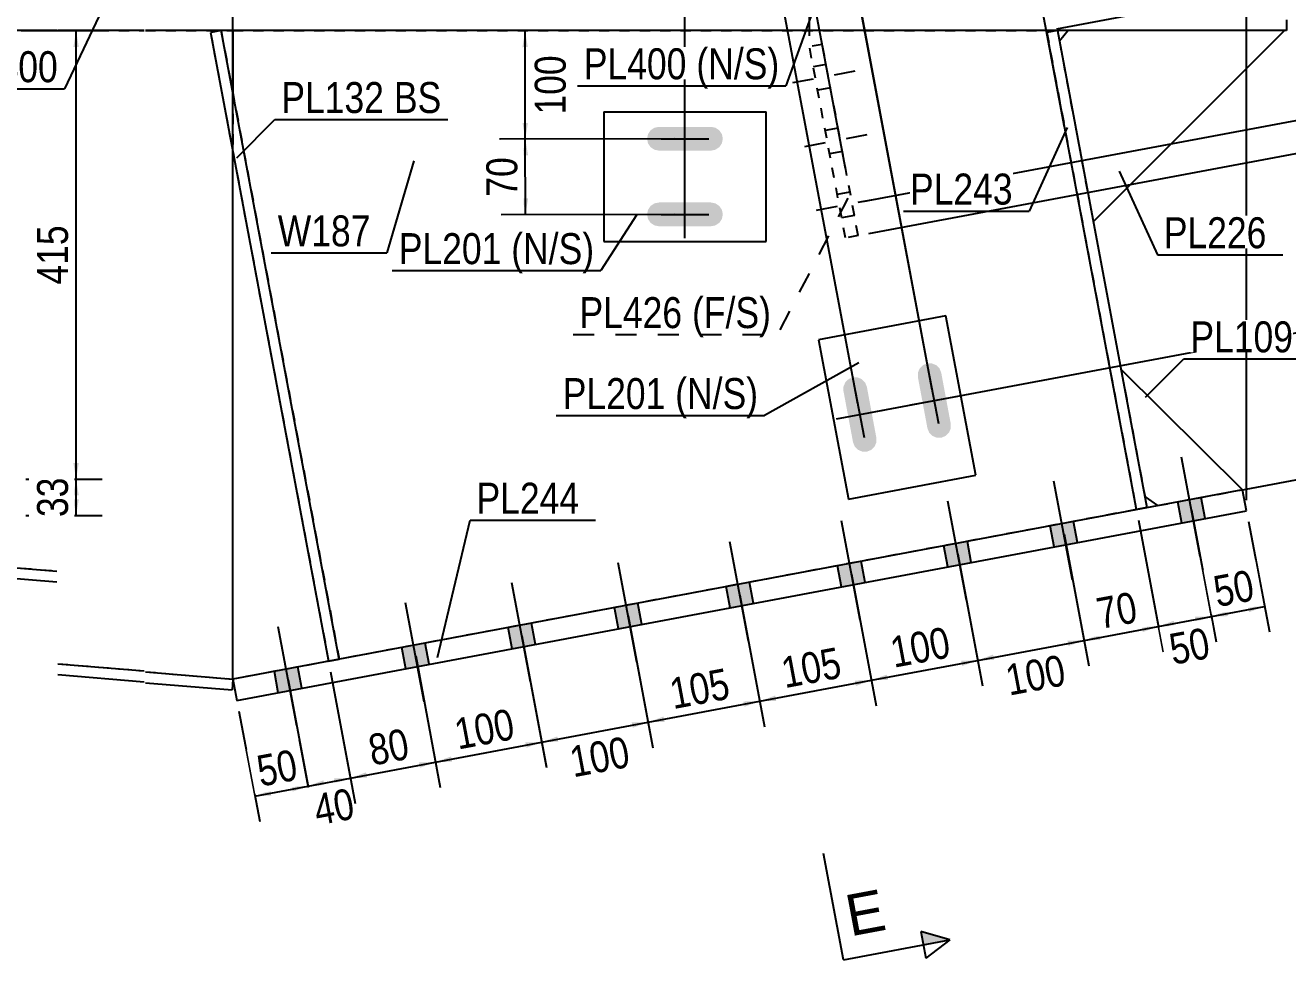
# Model space of a CAD drawing. Header units: millimetres. Extents: x -46 to 356, y -202 to 75.
# Drawn here: x 180.7 to 297.5, y -71 to 15.5 of the extents above; entities that cross this region are included whole.
import ezdxf

# ---------------------------------------------------------------- set-up
doc = ezdxf.new("R2010")
doc.units = ezdxf.units.MM
doc.linetypes.add('DXK_LINE_DOT1', pattern=[1.8814, 0.9407, -0.9407])
doc.linetypes.add('DXK_LINE_DOT2', pattern=[3.9198, 1.9599, -1.9599])
doc.styles.add('Arial', font='ARIAL.TTF', dxfattribs={"height": 0.2})
doc.styles.add('Arial Narrow', font='ARIALN.TTF', dxfattribs={"height": 0.2})

# ---------------------------------------------------------------- blocks, each defined once
blk = doc.blocks.new('Part-627306914-1612 - 1589')
at = {"color": 2, "linetype": 'Continuous'}
for p, q in [((265.85, -11.39), (254.06, -13.6)), ((268.62, -26.13), (265.85, -11.39)), ((254.06, -13.6), (256.83, -28.35)), ((256.83, -28.35), (268.62, -26.13))]:
    blk.add_line(p, q, dxfattribs=at)
blk = doc.blocks.new('Part-627306914-1722 - 1589')
at = {"color": 2, "linetype": 'Continuous'}
for p, q in [((199.92, 15), (199.92, 9.18)), ((275.14, 15), (275.18, 14.82)), ((199.92, -45), (199.92, 3.76))]:
    blk.add_line(p, q, dxfattribs=at)
at = {"color": 7, "linetype": 'DXK_LINE_DOT1'}
for p, q in [((199.92, 15), (275.14, 15)), ((275.18, 14.82), (283.46, -29.31)), ((199.92, 9.18), (199.92, 3.76)), ((283.46, -29.31), (199.92, -45))]:
    blk.add_line(p, q, dxfattribs=at)
blk = doc.blocks.new('Part-627306914-1634 - 1589')
at = {"color": 2, "linetype": 'Continuous'}
for p, q in [((198.83, 15), (197.85, 14.82)), ((197.85, 14.82), (208.77, -43.34)), ((209.75, -43.15), (198.83, 15)), ((208.77, -43.34), (209.75, -43.15))]:
    blk.add_line(p, q, dxfattribs=at)
blk = doc.blocks.new('Part-627306914-1744 - 1589')
at = {"color": 2, "linetype": 'Continuous'}
for p, q in [((133.45, 15), (133.45, -15)), ((199.92, 15), (199.92, 9.18)), ((199.92, -45), (199.92, 3.76))]:
    blk.add_line(p, q, dxfattribs=at)
at = {"color": 7, "linetype": 'DXK_LINE_DOT1'}
for p, q in [((133.45, 15), (137.45, 15)), ((137.55, 15), (145.63, 15)), ((145.73, 15), (153.73, 15)), ((153.83, 15), (164.63, 15)), ((164.73, 15), (172.73, 15)), ((172.83, 15), (183.63, 15)), ((183.73, 15), (191.73, 15)), ((191.83, 15), (199.92, 15)), ((199.92, -45), (199.92, 3.76)), ((133.45, -15), (137.45, -15.33)), ((137.55, -17.16), (145.63, -17.84)), ((145.73, -23.12), (153.73, -23.79)), ((153.83, -23.87), (164.63, -24.78)), ((164.73, -33.35), (172.73, -34.02)), ((172.83, -34.1), (183.63, -35)), ((183.73, -43.57), (191.73, -44.24)), ((191.83, -44.32), (199.92, -45))]:
    blk.add_line(p, q, dxfattribs=at)
blk = doc.blocks.new('Part-627306914-1656 - 1589')
at = {"color": 2, "linetype": 'Continuous'}
for p, q in [((276.16, 15), (275.18, 14.82)), ((283.46, -29.31), (275.18, 14.82)), ((276.16, 15), (284.44, -29.13)), ((284.44, -29.13), (283.46, -29.31))]:
    blk.add_line(p, q, dxfattribs=at)
blk = doc.blocks.new('Part-627306914-1678 - 1589')
at = {"color": 2, "linetype": 'Continuous'}
for p, q in [((141.63, -17.5), (141.55, -18.5)), ((141.63, -17.5), (145.63, -17.84)), ((141.55, -18.5), (145.63, -18.84)), ((145.73, -23.12), (153.73, -23.79)), ((145.73, -24.13), (153.73, -24.79)), ((153.83, -23.87), (164.63, -24.78)), ((153.83, -24.88), (164.63, -25.78)), ((164.73, -33.35), (172.73, -34.02)), ((164.73, -34.35), (172.73, -35.02)), ((172.83, -34.1), (183.63, -35)), ((172.83, -35.1), (183.63, -36)), ((183.73, -43.57), (191.73, -44.24)), ((191.83, -44.32), (199.92, -45)), ((183.73, -44.58), (191.73, -45.24)), ((191.83, -45.33), (199.84, -46)), ((199.92, -45), (199.84, -46))]:
    blk.add_line(p, q, dxfattribs=at)
blk = doc.blocks.new('Part-627306914-1766 - 1589')
at = {"color": 2, "linetype": 'Continuous'}
for p, q in [((297.34, 16), (297.34, 15)), ((183.63, 15), (172.83, 15)), ((191.73, 15), (183.73, 15)), ((276.16, 15), (191.83, 15)), ((297.34, 15), (276.16, 15))]:
    blk.add_line(p, q, dxfattribs=at)
at = {"color": 7, "linetype": 'DXK_LINE_DOT1'}
blk.add_line((276.16, 15), (276.16, 15), dxfattribs=at)
blk = doc.blocks.new('Bolt-627306914-2149 - 1589')
at = {"linetype": 'Continuous'}
for points in [[(244.9, 4.22), (245.14, 4.58), (245.22, 5), (245.14, 5.42), (244.9, 5.78), (244.54, 6.02), (244.12, 6.1), (239.32, 6.1), (238.9, 6.02), (238.54, 5.78), (238.3, 5.42), (238.22, 5), (238.3, 4.58), (238.54, 4.22), (238.9, 3.98), (239.32, 3.9), (244.12, 3.9), (244.54, 3.98)], [(244.9, -2.78), (245.14, -2.42), (245.22, -2), (245.14, -1.58), (244.9, -1.22), (244.54, -0.98), (244.12, -0.9), (239.32, -0.9), (238.9, -0.98), (238.54, -1.22), (238.3, -1.58), (238.22, -2), (238.3, -2.42), (238.54, -2.78), (238.9, -3.02), (239.32, -3.1), (244.12, -3.1), (244.54, -3.02)]]:
    blk.add_hatch(color=3, dxfattribs=at).paths.add_polyline_path(points)
at = {"color": 3, "linetype": 'Continuous'}
for p, q in [((241.72, 2.8), (241.72, 7.2)), ((239.52, 5), (243.92, 5)), ((241.72, -4.2), (241.72, 0.2)), ((239.52, -2), (243.92, -2))]:
    blk.add_line(p, q, dxfattribs=at)
blk = doc.blocks.new('Part-627306914-2071 - 1589')
at = {"color": 7, "linetype": 'DXK_LINE_DOT1'}
for p, q in [((198.83, 15), (197.85, 14.82)), ((197.85, 14.82), (208.77, -43.34)), ((198.83, 15), (209.75, -43.15))]:
    blk.add_line(p, q, dxfattribs=at)
blk = doc.blocks.new('Part-627306914-1884 - 1589')
at = {"color": 7, "linetype": 'DXK_LINE_DOT1'}
for p, q in [((254.42, 13.73), (253.24, 13.51)), ((256.56, -4.18), (253.24, 13.51)), ((257.74, -3.96), (254.42, 13.73)), ((257.74, -3.96), (256.56, -4.18))]:
    blk.add_line(p, q, dxfattribs=at)
blk = doc.blocks.new('Part-627306914-2137 - 1589')
at = {"color": 2, "linetype": 'Continuous'}
for p, q in [((293.29, -27.47), (282.05, -16.35)), ((284.26, -28.14), (285.43, -28.94))]:
    blk.add_line(p, q, dxfattribs=at)
at = {"color": 7, "linetype": 'DXK_LINE_DOT1'}
for p, q in [((282.05, -16.35), (284.26, -28.14)), ((285.43, -28.94), (293.29, -27.47))]:
    blk.add_line(p, q, dxfattribs=at)
blk = doc.blocks.new('Part-627306914-2093 - 1589')
at = {"color": 2, "linetype": 'Continuous'}
for p, q in [((277.16, 15), (276.34, 14.02)), ((279.48, -2.69), (297.16, 15))]:
    blk.add_line(p, q, dxfattribs=at)
at = {"color": 7, "linetype": 'DXK_LINE_DOT1'}
for p, q in [((276.34, 14.02), (279.48, -2.69)), ((297.16, 15), (277.16, 15))]:
    blk.add_line(p, q, dxfattribs=at)
blk = doc.blocks.new('Part-627306914-2115 - 1589')
at = {"color": 2, "linetype": 'Continuous'}
for p, q in [((293.29, -27.47), (199.92, -45)), ((293.66, -29.43), (293.29, -27.47)), ((200.29, -46.97), (293.66, -29.43)), ((199.92, -45), (200.29, -46.97))]:
    blk.add_line(p, q, dxfattribs=at)
blk = doc.blocks.new('Bolt-627306914-2145 - 1589')
at = {"linetype": 'Continuous'}
for points in [[(264.56, -15.79), (264.13, -15.78), (263.73, -15.94), (263.43, -16.24), (263.26, -16.64), (263.26, -17.06), (264.14, -21.78), (264.3, -22.18), (264.6, -22.49), (265, -22.66), (265.43, -22.66), (265.82, -22.5), (266.13, -22.2), (266.3, -21.81), (266.3, -21.38), (265.42, -16.66), (265.26, -16.26), (264.96, -15.95)], [(257.68, -17.08), (257.25, -17.07), (256.86, -17.23), (256.55, -17.53), (256.38, -17.93), (256.38, -18.36), (257.26, -23.07), (257.42, -23.47), (257.72, -23.78), (258.12, -23.95), (258.55, -23.95), (258.94, -23.79), (259.25, -23.49), (259.42, -23.1), (259.42, -22.67), (258.54, -17.95), (258.38, -17.55), (258.08, -17.25)]]:
    blk.add_hatch(color=3, dxfattribs=at).paths.add_polyline_path(points)
at = {"color": 3, "linetype": 'Continuous'}
for p, q in [((265.19, -21.38), (264.37, -17.06)), ((258.31, -22.67), (257.49, -18.35)), ((262.62, -19.63), (266.94, -18.81)), ((255.74, -20.92), (260.06, -20.11))]:
    blk.add_line(p, q, dxfattribs=at)
blk = doc.blocks.new('Bolt-627306914-2155 - 1589')
at = {"color": 3, "linetype": 'DXK_LINE_DOT2'}
for p, q in [((254.77, 11.87), (253.59, 11.64)), ((257.43, 11.25), (250.75, 9.99)), ((255.17, 9.7), (254, 9.48)), ((255.88, 5.97), (254.7, 5.75)), ((258.54, 5.35), (251.85, 4.09)), ((256.28, 3.81), (255.1, 3.59)), ((256.98, 0.07), (255.8, -0.15)), ((259.64, -0.55), (252.96, -1.8)), ((257.39, -2.09), (256.21, -2.31))]:
    blk.add_line(p, q, dxfattribs=at)
blk = doc.blocks.new('Bolt-627306914-2200 - 1589')
at = {"linetype": 'Continuous'}
for points in [[(289.46, -28.19), (287.3, -28.59), (287.66, -30.56), (289.83, -30.15)], [(289.46, -28.19), (287.3, -28.59), (287.66, -30.56), (289.83, -30.15)], [(277.66, -30.4), (275.5, -30.81), (275.87, -32.77), (278.03, -32.37)], [(277.66, -30.4), (275.5, -30.81), (275.87, -32.77), (278.03, -32.37)], [(267.84, -32.25), (265.67, -32.65), (266.04, -34.62), (268.2, -34.21)], [(267.84, -32.25), (265.67, -32.65), (266.04, -34.62), (268.2, -34.21)], [(258.01, -34.09), (255.84, -34.5), (256.21, -36.46), (258.38, -36.06)], [(258.01, -34.09), (255.84, -34.5), (256.21, -36.46), (258.38, -36.06)], [(247.69, -36.03), (245.53, -36.44), (245.89, -38.4), (248.06, -38)], [(247.69, -36.03), (245.53, -36.44), (245.89, -38.4), (248.06, -38)], [(237.37, -37.97), (235.21, -38.37), (235.57, -40.34), (237.74, -39.93)], [(237.37, -37.97), (235.21, -38.37), (235.57, -40.34), (237.74, -39.93)], [(227.54, -39.81), (225.38, -40.22), (225.75, -42.19), (227.91, -41.78)], [(227.54, -39.81), (225.38, -40.22), (225.75, -42.19), (227.91, -41.78)], [(217.71, -41.66), (215.55, -42.07), (215.92, -44.03), (218.08, -43.62)], [(217.71, -41.66), (215.55, -42.07), (215.92, -44.03), (218.08, -43.62)], [(205.92, -43.87), (203.76, -44.28), (204.12, -46.25), (206.29, -45.84)], [(205.92, -43.87), (203.76, -44.28), (204.12, -46.25), (206.29, -45.84)]]:
    blk.add_hatch(color=3, dxfattribs=at).paths.add_polyline_path(points)
at = {"color": 3, "linetype": 'Continuous'}
for p, q in [((289.36, -33.64), (287.64, -24.46)), ((289.36, -33.64), (287.64, -24.46)), ((277.57, -35.85), (275.84, -26.67)), ((277.57, -35.85), (275.84, -26.67)), ((267.74, -37.7), (266.02, -28.52)), ((267.74, -37.7), (266.02, -28.52)), ((287.66, -30.56), (287.3, -28.59)), ((287.66, -30.56), (287.3, -28.59)), ((289.83, -30.15), (289.46, -28.19)), ((289.83, -30.15), (289.46, -28.19)), ((257.91, -39.54), (256.19, -30.36)), ((257.91, -39.54), (256.19, -30.36)), ((275.87, -32.77), (275.5, -30.81)), ((275.87, -32.77), (275.5, -30.81)), ((278.03, -32.37), (277.66, -30.4)), ((278.03, -32.37), (277.66, -30.4)), ((247.59, -41.48), (245.87, -32.3)), ((247.59, -41.48), (245.87, -32.3)), ((266.04, -34.62), (265.67, -32.65)), ((266.04, -34.62), (265.67, -32.65)), ((268.2, -34.21), (267.84, -32.25)), ((268.2, -34.21), (267.84, -32.25)), ((237.27, -43.42), (235.55, -34.24)), ((237.27, -43.42), (235.55, -34.24)), ((256.21, -36.46), (255.84, -34.5)), ((256.21, -36.46), (255.84, -34.5)), ((258.38, -36.06), (258.01, -34.09)), ((258.38, -36.06), (258.01, -34.09)), ((227.44, -45.26), (225.72, -36.09)), ((227.44, -45.26), (225.72, -36.09)), ((248.06, -38), (247.69, -36.03)), ((248.06, -38), (247.69, -36.03)), ((245.89, -38.4), (245.53, -36.44)), ((245.89, -38.4), (245.53, -36.44)), ((217.62, -47.11), (215.89, -37.93)), ((217.62, -47.11), (215.89, -37.93)), ((235.57, -40.34), (235.21, -38.37)), ((235.57, -40.34), (235.21, -38.37)), ((237.74, -39.93), (237.37, -37.97)), ((237.74, -39.93), (237.37, -37.97)), ((205.82, -49.33), (204.1, -40.15)), ((205.82, -49.33), (204.1, -40.15)), ((225.75, -42.19), (225.38, -40.22)), ((225.75, -42.19), (225.38, -40.22)), ((227.91, -41.78), (227.54, -39.81)), ((227.91, -41.78), (227.54, -39.81)), ((218.08, -43.62), (217.71, -41.66)), ((218.08, -43.62), (217.71, -41.66)), ((215.92, -44.03), (215.55, -42.07)), ((215.92, -44.03), (215.55, -42.07)), ((204.12, -46.25), (203.76, -44.28)), ((204.12, -46.25), (203.76, -44.28)), ((206.29, -45.84), (205.92, -43.87)), ((206.29, -45.84), (205.92, -43.87))]:
    blk.add_line(p, q, dxfattribs=at)
blk = doc.blocks.new('Part-627306914-2332 - 1589')
at = {"color": 2, "linetype": 'Continuous'}
for p, q in [((234.22, 7.5), (249.22, 7.5)), ((234.22, 7.5), (234.22, -4.5)), ((249.22, -4.5), (249.22, 7.5)), ((234.22, -4.5), (249.22, -4.5))]:
    blk.add_line(p, q, dxfattribs=at)
blk = doc.blocks.new('StraightDimension-627306914-2622 - 1589')
at = {"linetype": 'Continuous'}
for points in [[(226.71, 3.47), (226.96, 4.97), (227.21, 3.47)], [(227.22, -0.53), (226.97, -2.03), (226.72, -0.53)]]:
    blk.add_hatch(color=7, dxfattribs=at).paths.add_polyline_path(points)
at = {"color": 7, "linetype": 'Continuous'}
for p, q in [((240.72, 5), (224.71, 4.97)), ((226.97, -2.03), (226.96, 4.97)), ((240.72, -2), (224.72, -2.03))]:
    blk.add_line(p, q, dxfattribs=at)
at = {"color": 0}
blk.add_wipeout([(226.81, 3.9), (222.61, 3.89), (222.62, -0.96), (226.82, -0.95)], dxfattribs=at)
at = {"color": 3, "style": 'Arial Narrow'}
blk.add_text('70', height=2.863, rotation=90.0976, dxfattribs=at).set_placement((226.22, -0.36))
blk = doc.blocks.new('StraightDimension-627306914-2428 - 1589')
at = {"linetype": 'Continuous'}
for points in [[(203.47, -55.78), (201.95, -55.81), (203.38, -55.29)], [(205.35, -54.92), (206.87, -54.89), (205.44, -55.41)]]:
    blk.add_hatch(color=7, dxfattribs=at).paths.add_polyline_path(points)
at = {"color": 7, "linetype": 'Continuous'}
for p, q in [((205.02, -45.06), (207.31, -57.24)), ((200.48, -47.95), (202.4, -58.17)), ((201.95, -55.81), (206.87, -54.89))]:
    blk.add_line(p, q, dxfattribs=at)
at = {"color": 0}
blk.add_wipeout([(206.77, -54.75), (205.99, -50.62), (201.22, -51.52), (202, -55.65)], dxfattribs=at)
at = {"color": 3, "style": 'Arial Narrow'}
blk.add_text('50', height=2.863, rotation=10.6341, dxfattribs=at).set_placement((202.47, -54.95))
blk = doc.blocks.new('StraightDimension-627306914-2441 - 1589')
at = {"linetype": 'Continuous'}
for points in [[(208.39, -54.85), (206.87, -54.89), (208.29, -54.36)], [(209.28, -54.18), (210.8, -54.15), (209.37, -54.67)]]:
    blk.add_hatch(color=7, dxfattribs=at).paths.add_polyline_path(points)
at = {"color": 7, "linetype": 'Continuous'}
for p, q in [((208.95, -44.32), (211.21, -56.36)), ((205.02, -45.06), (207.28, -57.1)), ((206.87, -54.89), (210.8, -54.15))]:
    blk.add_line(p, q, dxfattribs=at)
at = {"color": 0}
blk.add_wipeout([(212.02, -58.34), (211.25, -54.22), (206.47, -55.11), (207.25, -59.24)], dxfattribs=at)
at = {"color": 3, "style": 'Arial Narrow'}
blk.add_text('40', height=2.863, rotation=10.6341, dxfattribs=at).set_placement((207.73, -58.54))
blk = doc.blocks.new('StraightDimension-627306914-2459 - 1589')
at = {"linetype": 'Continuous'}
for points in [[(212.32, -54.12), (210.8, -54.15), (212.23, -53.62)], [(217.14, -52.7), (218.66, -52.67), (217.23, -53.19)]]:
    blk.add_hatch(color=7, dxfattribs=at).paths.add_polyline_path(points)
at = {"color": 7, "linetype": 'Continuous'}
for p, q in [((216.82, -42.85), (219.1, -55.03)), ((208.95, -44.32), (211.24, -56.51)), ((210.8, -54.15), (218.66, -52.67))]:
    blk.add_line(p, q, dxfattribs=at)
at = {"color": 0}
blk.add_wipeout([(217.09, -52.81), (216.31, -48.69), (211.54, -49.58), (212.31, -53.71)], dxfattribs=at)
at = {"color": 3, "style": 'Arial Narrow'}
blk.add_text('80', height=2.863, rotation=10.6341, dxfattribs=at).set_placement((212.79, -53.01))
blk = doc.blocks.new('StraightDimension-627306914-2472 - 1589')
at = {"linetype": 'Continuous'}
for points in [[(226.97, -50.86), (228.49, -50.82), (227.06, -51.35)], [(220.18, -52.64), (218.66, -52.67), (220.09, -52.15)]]:
    blk.add_hatch(color=7, dxfattribs=at).paths.add_polyline_path(points)
at = {"color": 7, "linetype": 'Continuous'}
for p, q in [((226.64, -41), (228.93, -53.18)), ((216.82, -42.85), (219.1, -55.03)), ((218.66, -52.67), (228.49, -50.82))]:
    blk.add_line(p, q, dxfattribs=at)
at = {"color": 0}
blk.add_wipeout([(226.83, -50.98), (226.06, -46.86), (219.49, -48.09), (220.26, -52.22)], dxfattribs=at)
at = {"color": 3, "style": 'Arial Narrow'}
blk.add_text('100', height=2.863, rotation=10.6341, dxfattribs=at).set_placement((220.74, -51.52))
blk = doc.blocks.new('StraightDimension-627306914-2475 - 1589')
at = {"linetype": 'Continuous'}
for points in [[(236.8, -49.01), (238.32, -48.98), (236.89, -49.5)], [(230.01, -50.79), (228.49, -50.82), (229.92, -50.3)]]:
    blk.add_hatch(color=7, dxfattribs=at).paths.add_polyline_path(points)
at = {"color": 7, "linetype": 'Continuous'}
for p, q in [((236.47, -39.15), (238.73, -51.19)), ((226.64, -41), (228.9, -53.04)), ((228.49, -50.82), (238.32, -48.98))]:
    blk.add_line(p, q, dxfattribs=at)
at = {"color": 0}
blk.add_wipeout([(237.49, -53.56), (236.72, -49.43), (230.15, -50.67), (230.92, -54.79)], dxfattribs=at)
at = {"color": 3, "style": 'Arial Narrow'}
blk.add_text('100', height=2.863, rotation=10.6341, dxfattribs=at).set_placement((231.4, -54.09))
blk = doc.blocks.new('StraightDimension-627306914-2595 - 1589')
at = {"linetype": 'Continuous'}
for points in [[(251.09, 23.32), (252.61, 23.35), (251.18, 22.83)], [(251.28, 22.85), (249.76, 22.82), (251.19, 23.34)]]:
    blk.add_hatch(color=7, dxfattribs=at).paths.add_polyline_path(points)
at = {"color": 7, "linetype": 'Continuous'}
for p, q in [((257.71, -19.53), (249.35, 25.03)), ((256.57, 2.25), (252.2, 25.56)), ((249.76, 22.82), (252.61, 23.35))]:
    blk.add_line(p, q, dxfattribs=at)
at = {"color": 0}
blk.add_wipeout([(253.55, 23.68), (252.77, 27.81), (248, 26.91), (248.77, 22.78)], dxfattribs=at)
at = {"color": 3, "style": 'Arial Narrow'}
blk.add_text('29', height=2.863, rotation=10.6341, dxfattribs=at).set_placement((249.25, 23.48))
blk = doc.blocks.new('StraightDimension-627306914-2478 - 1589')
at = {"linetype": 'Continuous'}
for points in [[(247.12, -47.07), (248.64, -47.04), (247.21, -47.56)], [(239.84, -48.95), (238.32, -48.98), (239.74, -48.46)]]:
    blk.add_hatch(color=7, dxfattribs=at).paths.add_polyline_path(points)
at = {"color": 7, "linetype": 'Continuous'}
for p, q in [((246.79, -37.22), (249.08, -49.4)), ((236.47, -39.15), (238.76, -51.34)), ((238.32, -48.98), (248.64, -47.04))]:
    blk.add_line(p, q, dxfattribs=at)
at = {"color": 0}
blk.add_wipeout([(246.73, -47.25), (245.96, -43.12), (239.39, -44.35), (240.16, -48.48)], dxfattribs=at)
at = {"color": 3, "style": 'Arial Narrow'}
blk.add_text('105', height=2.863, rotation=10.6341, dxfattribs=at).set_placement((240.64, -47.78))
blk = doc.blocks.new('StraightDimension-627306914-2487 - 1589')
at = {"linetype": 'Continuous'}
for points in [[(257.44, -45.13), (258.96, -45.1), (257.53, -45.63)], [(250.16, -47.01), (248.64, -47.04), (250.06, -46.52)]]:
    blk.add_hatch(color=7, dxfattribs=at).paths.add_polyline_path(points)
at = {"color": 7, "linetype": 'Continuous'}
for p, q in [((257.11, -35.28), (259.4, -47.46)), ((246.79, -37.22), (249.08, -49.4)), ((248.64, -47.04), (258.96, -45.1))]:
    blk.add_line(p, q, dxfattribs=at)
at = {"color": 0}
blk.add_wipeout([(257.05, -45.31), (256.28, -41.18), (249.71, -42.41), (250.48, -46.54)], dxfattribs=at)
at = {"color": 3, "style": 'Arial Narrow'}
blk.add_text('105', height=2.863, rotation=10.6341, dxfattribs=at).set_placement((250.96, -45.84))
blk = doc.blocks.new('StraightDimension-627306914-2496 - 1589')
at = {"linetype": 'Continuous'}
for points in [[(267.26, -43.29), (268.78, -43.26), (267.36, -43.78)], [(260.48, -45.07), (258.96, -45.1), (260.38, -44.58)]]:
    blk.add_hatch(color=7, dxfattribs=at).paths.add_polyline_path(points)
at = {"color": 7, "linetype": 'Continuous'}
for p, q in [((266.94, -33.43), (269.23, -45.62)), ((257.11, -35.28), (259.4, -47.46)), ((258.96, -45.1), (268.78, -43.26))]:
    blk.add_line(p, q, dxfattribs=at)
at = {"color": 0}
blk.add_wipeout([(267.13, -43.42), (266.35, -39.29), (259.78, -40.52), (260.56, -44.65)], dxfattribs=at)
at = {"color": 3, "style": 'Arial Narrow'}
blk.add_text('100', height=2.863, rotation=10.6341, dxfattribs=at).set_placement((261.04, -43.95))
blk = doc.blocks.new('StraightDimension-627306914-2499 - 1589')
at = {"linetype": 'Continuous'}
for points in [[(277.09, -41.44), (278.62, -41.41), (277.19, -41.93)], [(270.3, -43.23), (268.78, -43.26), (270.21, -42.73)]]:
    blk.add_hatch(color=7, dxfattribs=at).paths.add_polyline_path(points)
at = {"color": 7, "linetype": 'Continuous'}
for p, q in [((276.77, -31.59), (279.03, -43.62)), ((266.94, -33.43), (269.2, -45.47)), ((268.78, -43.26), (278.62, -41.41))]:
    blk.add_line(p, q, dxfattribs=at)
at = {"color": 0}
blk.add_wipeout([(277.79, -45.99), (277.01, -41.86), (270.44, -43.1), (271.22, -47.23)], dxfattribs=at)
at = {"color": 3, "style": 'Arial Narrow'}
blk.add_text('100', height=2.863, rotation=10.6341, dxfattribs=at).set_placement((271.7, -46.53))
blk = doc.blocks.new('StraightDimension-627306914-2505 - 1589')
at = {"linetype": 'Continuous'}
for points in [[(283.97, -40.15), (285.49, -40.12), (284.06, -40.64)], [(280.14, -41.38), (278.62, -41.41), (280.04, -40.89)]]:
    blk.add_hatch(color=7, dxfattribs=at).paths.add_polyline_path(points)
at = {"color": 7, "linetype": 'Continuous'}
for p, q in [((283.65, -30.29), (285.93, -42.48)), ((276.77, -31.59), (279.06, -43.77)), ((278.62, -41.41), (285.49, -40.12))]:
    blk.add_line(p, q, dxfattribs=at)
at = {"color": 0}
blk.add_wipeout([(284.41, -40.17), (283.64, -36.04), (278.86, -36.94), (279.64, -41.07)], dxfattribs=at)
at = {"color": 3, "style": 'Arial Narrow'}
blk.add_text('70', height=2.863, rotation=10.6341, dxfattribs=at).set_placement((280.12, -40.37))
blk = doc.blocks.new('StraightDimension-627306914-2509 - 1589')
at = {"linetype": 'Continuous'}
for points in [[(287.01, -40.09), (285.49, -40.12), (286.92, -39.6)], [(288.89, -39.23), (290.41, -39.2), (288.98, -39.72)]]:
    blk.add_hatch(color=7, dxfattribs=at).paths.add_polyline_path(points)
at = {"color": 7, "linetype": 'Continuous'}
for p, q in [((283.65, -30.29), (285.91, -42.33)), ((288.56, -29.37), (290.82, -41.41)), ((285.49, -40.12), (290.41, -39.2))]:
    blk.add_line(p, q, dxfattribs=at)
at = {"color": 0}
blk.add_wipeout([(291.14, -43.49), (290.36, -39.36), (285.59, -40.25), (286.37, -44.38)], dxfattribs=at)
at = {"color": 3, "style": 'Arial Narrow'}
blk.add_text('50', height=2.863, rotation=10.6341, dxfattribs=at).set_placement((286.84, -43.68))
blk = doc.blocks.new('StraightDimension-627306914-2522 - 1589')
at = {"linetype": 'Continuous'}
for points in [[(293.8, -38.3), (295.32, -38.27), (293.89, -38.8)], [(291.93, -39.17), (290.41, -39.2), (291.83, -38.67)]]:
    blk.add_hatch(color=7, dxfattribs=at).paths.add_polyline_path(points)
at = {"color": 7, "linetype": 'Continuous'}
for p, q in [((288.56, -29.37), (290.85, -41.56)), ((293.84, -30.41), (295.76, -40.63)), ((290.41, -39.2), (295.32, -38.27))]:
    blk.add_line(p, q, dxfattribs=at)
at = {"color": 0}
blk.add_wipeout([(295.22, -38.14), (294.45, -34.01), (289.67, -34.91), (290.45, -39.04)], dxfattribs=at)
at = {"color": 3, "style": 'Arial Narrow'}
blk.add_text('50', height=2.863, rotation=10.6341, dxfattribs=at).set_placement((290.93, -38.34))
blk = doc.blocks.new('StraightDimension-627306914-2566 - 1589')
at = {"linetype": 'Continuous'}
for points in [[(271.34, 27.12), (272.86, 27.15), (271.43, 26.63)], [(258.16, 24.14), (256.64, 24.11), (258.07, 24.63)]]:
    blk.add_hatch(color=7, dxfattribs=at).paths.add_polyline_path(points)
at = {"color": 7, "linetype": 'Continuous'}
for p, q in [((276.82, 6.06), (272.44, 29.37)), ((256.64, 24.11), (272.86, 27.15)), ((264.59, -18.24), (256.23, 26.32))]:
    blk.add_line(p, q, dxfattribs=at)
at = {"color": 0}
blk.add_wipeout([(268.01, 26.4), (267.23, 30.52), (260.66, 29.29), (261.44, 25.16)], dxfattribs=at)
at = {"color": 3, "style": 'Arial Narrow'}
blk.add_text('165', height=2.863, rotation=10.6341, dxfattribs=at).set_placement((261.92, 25.86))
blk = doc.blocks.new('StraightDimension-627306914-3591 - 1589')
at = {"linetype": 'Continuous'}
for points in [[(306.67, 6.76), (306.63, 8.28), (307.16, 6.85)], [(307.16, 6.85), (307.19, 5.33), (306.67, 6.76)]]:
    blk.add_hatch(color=7, dxfattribs=at).paths.add_polyline_path(points)
at = {"color": 7, "linetype": 'Continuous'}
for p, q in [((258.17, -0.82), (308.99, 8.72)), ((306.63, 8.28), (307.19, 5.33)), ((258.72, -3.77), (309.55, 5.77))]:
    blk.add_line(p, q, dxfattribs=at)
at = {"color": 0}
blk.add_wipeout([(303.08, 3.61), (307.21, 4.39), (306.32, 9.16), (302.19, 8.39)], dxfattribs=at)
at = {"color": 3, "style": 'Arial Narrow'}
blk.add_text('30', height=2.863, rotation=-79.3661, dxfattribs=at).set_placement((302.89, 7.91))
blk = doc.blocks.new('StraightDimension-627306914-2579 - 1589')
at = {"linetype": 'Continuous'}
for points in [[(254.13, 23.38), (252.61, 23.35), (254.04, 23.87)], [(255.12, 24.08), (256.64, 24.11), (255.21, 23.59)]]:
    blk.add_hatch(color=7, dxfattribs=at).paths.add_polyline_path(points)
at = {"color": 7, "linetype": 'Continuous'}
for p, q in [((256.57, 2.25), (252.17, 25.71)), ((264.59, -18.24), (256.2, 26.47)), ((252.61, 23.35), (256.64, 24.11))]:
    blk.add_line(p, q, dxfattribs=at)
at = {"color": 0}
blk.add_wipeout([(257.82, 19.9), (257.04, 24.03), (252.27, 23.14), (253.04, 19.01)], dxfattribs=at)
at = {"color": 3, "style": 'Arial Narrow'}
blk.add_text('41', height=2.863, rotation=10.6341, dxfattribs=at).set_placement((253.52, 19.71))
blk = doc.blocks.new('StraightDimension-627306914-2612 - 1589')
at = {"linetype": 'Continuous'}
for points in [[(226.69, 13.47), (226.94, 14.98), (227.19, 13.48)], [(227.2, 6.47), (226.96, 4.97), (226.7, 6.47)]]:
    blk.add_hatch(color=7, dxfattribs=at).paths.add_polyline_path(points)
at = {"color": 7, "linetype": 'Continuous'}
for p, q in [((240.69, 15), (224.54, 14.97)), ((226.96, 4.97), (226.94, 14.98)), ((240.72, 5), (224.56, 4.97))]:
    blk.add_line(p, q, dxfattribs=at)
at = {"color": 0}
blk.add_wipeout([(231.29, 13.32), (227.09, 13.32), (227.1, 6.63), (231.3, 6.64)], dxfattribs=at)
at = {"color": 3, "style": 'Arial Narrow'}
blk.add_text('100', height=2.863, rotation=90.0976, dxfattribs=at).set_placement((230.7, 7.24))
blk = doc.blocks.new('StraightDimension-627306914-3589 - 1589')
at = {"linetype": 'Continuous'}
for points in [[(310.23, -12.21), (310.2, -10.69), (310.72, -12.12)], [(312.63, -22.31), (312.66, -23.83), (312.14, -22.4)]]:
    blk.add_hatch(color=7, dxfattribs=at).paths.add_polyline_path(points)
at = {"color": 7, "linetype": 'Continuous'}
for p, q in [((258.88, -20.33), (312.41, -10.28)), ((310.2, -10.69), (312.66, -23.83)), ((293.12, -27.5), (314.87, -23.41))]:
    blk.add_line(p, q, dxfattribs=at)
at = {"color": 0}
blk.add_wipeout([(312.19, -20.52), (316.32, -19.74), (315.09, -13.17), (310.96, -13.95)], dxfattribs=at)
at = {"color": 3, "style": 'Arial Narrow'}
blk.add_text('134', height=2.863, rotation=-79.3661, dxfattribs=at).set_placement((311.66, -14.43))
blk = doc.blocks.new('StraightDimension-627306914-3590 - 1589')
at = {"linetype": 'Continuous'}
for points in [[(307.22, 3.81), (307.19, 5.33), (307.71, 3.9)], [(310.17, -9.17), (310.2, -10.69), (309.67, -9.26)]]:
    blk.add_hatch(color=7, dxfattribs=at).paths.add_polyline_path(points)
at = {"color": 7, "linetype": 'Continuous'}
for p, q in [((258.72, -3.77), (309.4, 5.74)), ((307.19, 5.33), (310.2, -10.69)), ((258.88, -20.33), (312.41, -10.28))]:
    blk.add_line(p, q, dxfattribs=at)
at = {"color": 0}
blk.add_wipeout([(309.46, -5.94), (313.58, -5.16), (312.35, 1.41), (308.22, 0.63)], dxfattribs=at)
at = {"color": 3, "style": 'Arial Narrow'}
blk.add_text('163', height=2.863, rotation=-79.3661, dxfattribs=at).set_placement((308.92, 0.15))
blk = doc.blocks.new('StraightDimension-627306914-3592 - 1589')
at = {"linetype": 'Continuous'}
for points in [[(304.37, 18.96), (304.34, 20.48), (304.86, 19.06)], [(306.6, 9.8), (306.63, 8.28), (306.11, 9.71)]]:
    blk.add_hatch(color=7, dxfattribs=at).paths.add_polyline_path(points)
at = {"color": 7, "linetype": 'Continuous'}
for p, q in [((276.12, 15.18), (306.55, 20.9)), ((304.34, 20.48), (306.63, 8.28)), ((258.17, -0.82), (308.85, 8.69))]:
    blk.add_line(p, q, dxfattribs=at)
at = {"color": 0}
blk.add_wipeout([(306.25, 11.12), (310.38, 11.9), (309.15, 18.47), (305.02, 17.69)], dxfattribs=at)
at = {"color": 3, "style": 'Arial Narrow'}
blk.add_text('124', height=2.863, rotation=-79.3661, dxfattribs=at).set_placement((305.72, 17.21))
blk = doc.blocks.new('StraightDimension-627306914-3774 - 1589')
at = {"linetype": 'Continuous'}
for points in [[(185.17, 13.5), (185.42, 15), (185.67, 13.5)], [(185.67, -25), (185.42, -26.5), (185.17, -25)]]:
    blk.add_hatch(color=7, dxfattribs=at).paths.add_polyline_path(points)
at = {"color": 7, "linetype": 'Continuous'}
for p, q in [((180.76, 15), (187.82, 15)), ((185.42, -26.5), (185.42, 15)), ((180.76, -26.5), (187.82, -26.5))]:
    blk.add_line(p, q, dxfattribs=at)
at = {"color": 0}
blk.add_wipeout([(185.27, -2.41), (181.07, -2.41), (181.07, -9.09), (185.27, -9.09)], dxfattribs=at)
at = {"color": 3, "style": 'Arial Narrow'}
blk.add_text('415', height=2.863, rotation=90.0002, dxfattribs=at).set_placement((184.67, -8.49))
blk = doc.blocks.new('StraightDimension-627306914-3775 - 1589')
at = {"linetype": 'Continuous'}
for points in [[(185.17, -28), (185.42, -26.5), (185.67, -28)], [(185.67, -28.35), (185.42, -29.85), (185.17, -28.35)]]:
    blk.add_hatch(color=7, dxfattribs=at).paths.add_polyline_path(points)
at = {"color": 7, "linetype": 'Continuous'}
for p, q in [((180.76, -26.5), (187.82, -26.5)), ((185.42, -29.85), (185.42, -26.5)), ((180.76, -29.85), (187.82, -29.85))]:
    blk.add_line(p, q, dxfattribs=at)
at = {"color": 0}
blk.add_wipeout([(185.27, -25.75), (181.07, -25.75), (181.07, -30.6), (185.27, -30.6)], dxfattribs=at)
at = {"color": 3, "style": 'Arial Narrow'}
blk.add_text('33', height=2.863, rotation=90.0002, dxfattribs=at).set_placement((184.67, -30))
blk = doc.blocks.new('StraightDimension-627306914-4401 - 1589')
at = {"color": 7, "linetype": 'Continuous'}
blk.add_line((293.66, -28.43), (293.66, 70.36), dxfattribs=at)
blk = doc.blocks.new('StraightDimension-627306914-5517 - 1589')
at = {"linetype": 'Continuous'}
blk.add_hatch(color=7, dxfattribs=at).paths.add_polyline_path([(251.74, 53.65), (253.24, 53.4), (251.74, 53.15)])
at = {"color": 7, "linetype": 'Continuous'}
for p, q in [((253.24, 14.51), (253.24, 57.9)), ((243.18, 53.4), (253.24, 53.4))]:
    blk.add_line(p, q, dxfattribs=at)
at = {"color": 0}
blk.add_wipeout([(252.46, 54.3), (252.46, 58.5), (243.95, 58.5), (243.95, 54.3)], dxfattribs=at)
at = {"color": 3, "style": 'Arial Narrow'}
blk.add_text('7127', height=2.863, dxfattribs=at).set_placement((244.55, 54.9))
blk = doc.blocks.new('StraightDimension-627306914-5518 - 1589')
at = {"linetype": 'Continuous'}
blk.add_hatch(color=7, dxfattribs=at).paths.add_polyline_path([(240.22, 53.65), (241.72, 53.4), (240.22, 53.15)])
at = {"color": 7, "linetype": 'Continuous'}
for p, q in [((241.72, -1), (241.72, 57.9)), ((231.66, 53.4), (241.72, 53.4))]:
    blk.add_line(p, q, dxfattribs=at)
at = {"color": 0}
blk.add_wipeout([(240.95, 54.3), (240.95, 58.5), (232.43, 58.5), (232.43, 54.3)], dxfattribs=at)
at = {"color": 3, "style": 'Arial Narrow'}
blk.add_text('7012', height=2.863, dxfattribs=at).set_placement((233.03, 54.9))
blk = doc.blocks.new('StraightDimension-627306914-5519 - 1589')
at = {"linetype": 'Continuous'}
blk.add_hatch(color=7, dxfattribs=at).paths.add_polyline_path([(198.42, 59.35), (199.92, 59.1), (198.42, 58.85)])
at = {"color": 7, "linetype": 'Continuous'}
for p, q in [((199.92, -44), (199.92, 63.6)), ((189.86, 59.1), (199.92, 59.1))]:
    blk.add_line(p, q, dxfattribs=at)
at = {"color": 0}
blk.add_wipeout([(199.15, 60), (199.15, 64.2), (190.64, 64.2), (190.64, 60)], dxfattribs=at)
at = {"color": 3, "style": 'Arial Narrow'}
blk.add_text('6594', height=2.863, dxfattribs=at).set_placement((191.24, 60.6))
blk = doc.blocks.new('Mark-627306914-4284 - 1589')
at = {"color": 7, "linetype": 'Continuous'}
for p, q in [((218.85, -43.01), (221.85, -30.29)), ((221.85, -30.29), (233.45, -30.29))]:
    blk.add_line(p, q, dxfattribs=at)
at = {"color": 0}
blk.add_wipeout([(231.95, -29.69), (231.95, -26.69), (222.45, -26.69), (222.45, -29.69)], dxfattribs=at)
blk.add_wipeout([(231.95, -29.69), (231.95, -26.69), (222.45, -26.69), (222.45, -29.69)], dxfattribs=at)
at = {"color": 3, "style": 'Arial Narrow'}
blk.add_text('PL244', height=2.863, dxfattribs=at).set_placement((222.45, -29.69))
blk = doc.blocks.new('Mark-627306914-4275 - 1589')
at = {"color": 7, "linetype": 'DXK_LINE_DOT2'}
for p in [(256.79, -0.49), (231.37, -13.12)]:
    blk.add_line(p, (250.27, -13.12), dxfattribs=at)
at = {"color": 0}
for points in [[(241.48, -12.52), (241.48, -9.52), (231.97, -9.52), (231.97, -12.52)], [(249.67, -12.52), (249.67, -9.52), (242.38, -9.52), (242.38, -12.52)]]:
    blk.add_wipeout(points, dxfattribs=at)
for points in [[(241.48, -12.52), (241.48, -9.52), (231.97, -9.52), (231.97, -12.52)], [(249.67, -12.52), (249.67, -9.52), (242.38, -9.52), (242.38, -12.52)]]:
    blk.add_wipeout(points, dxfattribs=at)
at = {"color": 3, "style": 'Arial Narrow'}
for s, p in [('PL426', (231.97, -12.52)), ('(F/', (242.38, -12.52)), ('S)', (246.39, -12.52))]:
    blk.add_text(s, height=2.863, dxfattribs=at).set_placement(p)
blk = doc.blocks.new('Mark-627306914-4248 - 1589')
at = {"color": 7, "linetype": 'Continuous'}
for p in [(277.07, 6.05), (261.93, -1.69)]:
    blk.add_line(p, (273.54, -1.69), dxfattribs=at)
at = {"color": 0}
blk.add_wipeout([(272.04, -1.09), (272.04, 1.91), (262.53, 1.91), (262.53, -1.09)], dxfattribs=at)
blk.add_wipeout([(272.04, -1.09), (272.04, 1.91), (262.53, 1.91), (262.53, -1.09)], dxfattribs=at)
at = {"color": 3, "style": 'Arial Narrow'}
blk.add_text('PL243', height=2.863, dxfattribs=at).set_placement((262.53, -1.09))
blk = doc.blocks.new('SectionMark-627306914-2844 - 1589')
at = {"linetype": 'Continuous'}
for points in [[(244.89, 30.89), (244.66, 32.12), (247.11, 32.58)], [(263.76, -69.58), (263.52, -68.35), (266.21, -69.12)]]:
    blk.add_hatch(color=30, dxfattribs=at).paths.add_polyline_path(points)
at = {"color": 30, "linetype": 'Continuous'}
for p, q in [((244.89, 30.89), (244.43, 33.35)), ((244.43, 33.35), (247.11, 32.58)), ((237.29, 30.74), (247.11, 32.58)), ((247.11, 32.58), (244.89, 30.89)), ((266.21, -69.12), (263.52, -68.35)), ((263.52, -68.35), (263.99, -70.81)), ((266.21, -69.12), (263.99, -70.81))]:
    blk.add_line(p, q, dxfattribs=at)
at = {"color": 0, "linetype": 'Continuous'}
for points in [[(242.87, 25.68), (242.13, 29.61), (238.64, 28.96), (239.38, 25.03)], [(260.49, -68.15), (259.75, -64.22), (256.26, -64.88), (257, -68.81)]]:
    blk.add_wipeout(points, dxfattribs=at)
at = {"color": 30, "linetype": 'Continuous'}
for p, q in [((237.29, 30.74), (239.13, 20.91)), ((256.38, -70.96), (254.54, -61.13)), ((256.38, -70.96), (266.21, -69.12))]:
    blk.add_line(p, q, dxfattribs=at)
at = {"color": 96, "linetype": 'Continuous', "style": 'Arial'}
for p in [(239.38, 25.03), (257, -68.81)]:
    blk.add_text('E', height=3.82, rotation=10.6341, dxfattribs=at).set_placement(p)
blk = doc.blocks.new('MarkSet-627306914-4130 - 1589')
at = {"color": 7, "linetype": 'Continuous'}
for p, q in [((200.27, 3.24), (203.8, 6.78)), ((203.8, 6.78), (219.79, 6.78))]:
    blk.add_line(p, q, dxfattribs=at)
at = {"color": 0}
for points in [[(213.91, 7.38), (213.91, 10.38), (204.4, 10.38), (204.4, 7.38)], [(219.19, 7.38), (219.19, 10.38), (214.81, 10.38), (214.81, 7.38)]]:
    blk.add_wipeout(points, dxfattribs=at)
for points in [[(213.91, 7.38), (213.91, 10.38), (204.4, 10.38), (204.4, 7.38)], [(219.19, 7.38), (219.19, 10.38), (214.81, 10.38), (214.81, 7.38)]]:
    blk.add_wipeout(points, dxfattribs=at)
at = {"color": 3, "style": 'Arial Narrow'}
for s, p in [('PL132', (204.4, 7.38)), ('BS', (214.81, 7.38))]:
    blk.add_text(s, height=2.863, dxfattribs=at).set_placement(p)
blk = doc.blocks.new('Mark-627306914-4168 - 1589')
at = {"color": 7, "linetype": 'Continuous'}
for p in [(255.04, 21.03), (231.77, 9.9)]:
    blk.add_line(p, (251.04, 9.9), dxfattribs=at)
at = {"color": 0}
for points in [[(241.88, 10.5), (241.88, 13.5), (232.37, 13.5), (232.37, 10.5)], [(250.44, 10.5), (250.44, 13.5), (242.78, 13.5), (242.78, 10.5)]]:
    blk.add_wipeout(points, dxfattribs=at)
for points in [[(241.88, 10.5), (241.88, 13.5), (232.37, 13.5), (232.37, 10.5)], [(250.44, 10.5), (250.44, 13.5), (242.78, 13.5), (242.78, 10.5)]]:
    blk.add_wipeout(points, dxfattribs=at)
at = {"color": 3, "style": 'Arial Narrow'}
for s, p in [('PL400', (232.37, 10.5)), ('(N/', (242.78, 10.5)), ('S)', (247.16, 10.5))]:
    blk.add_text(s, height=2.863, dxfattribs=at).set_placement(p)
blk = doc.blocks.new('MarkSet-627306914-4218 - 1589')
at = {"color": 7, "linetype": 'Continuous'}
for p in [(189.76, 21.02), (173.64, 9.63)]:
    blk.add_line(p, (184.34, 9.63), dxfattribs=at)
at = {"color": 0}
blk.add_wipeout([(183.74, 10.23), (183.74, 13.23), (174.24, 13.23), (174.24, 10.23)], dxfattribs=at)
blk.add_wipeout([(183.74, 10.23), (183.74, 13.23), (174.24, 13.23), (174.24, 10.23)], dxfattribs=at)
at = {"color": 3, "style": 'Arial Narrow'}
blk.add_text('PL400', height=2.863, dxfattribs=at).set_placement((174.24, 10.23))
blk = doc.blocks.new('Mark-627306914-4245 - 1589')
at = {"color": 7, "linetype": 'Continuous'}
for p in [(257.8, -15.74), (229.82, -20.61)]:
    blk.add_line(p, (249.08, -20.61), dxfattribs=at)
at = {"color": 0}
for points in [[(239.92, -20.01), (239.92, -17.01), (230.42, -17.01), (230.42, -20.01)], [(248.48, -20.01), (248.48, -17.01), (240.82, -17.01), (240.82, -20.01)]]:
    blk.add_wipeout(points, dxfattribs=at)
for points in [[(239.92, -20.01), (239.92, -17.01), (230.42, -17.01), (230.42, -20.01)], [(248.48, -20.01), (248.48, -17.01), (240.82, -17.01), (240.82, -20.01)]]:
    blk.add_wipeout(points, dxfattribs=at)
at = {"color": 3, "style": 'Arial Narrow'}
for s, p in [('PL201', (230.42, -20.01)), ('(N/', (240.82, -20.01)), ('S)', (245.2, -20.01))]:
    blk.add_text(s, height=2.863, dxfattribs=at).set_placement(p)
blk = doc.blocks.new('Mark-627306914-4257 - 1589')
at = {"color": 7, "linetype": 'Continuous'}
for p in [(216.66, 2.97), (203.47, -5.56)]:
    blk.add_line(p, (214.16, -5.56), dxfattribs=at)
at = {"color": 0}
blk.add_wipeout([(212.66, -4.96), (212.66, -1.96), (204.07, -1.96), (204.07, -4.96)], dxfattribs=at)
blk.add_wipeout([(212.66, -4.96), (212.66, -1.96), (204.07, -1.96), (204.07, -4.96)], dxfattribs=at)
at = {"color": 3, "style": 'Arial Narrow'}
blk.add_text('W187', height=2.863, dxfattribs=at).set_placement((204.07, -4.96))
blk = doc.blocks.new('Mark-627306914-4281 - 1589')
at = {"color": 7, "linetype": 'Continuous'}
for p, q in [((281.86, 2), (285.4, -5.73)), ((285.4, -5.73), (297, -5.73))]:
    blk.add_line(p, q, dxfattribs=at)
at = {"color": 0}
blk.add_wipeout([(295.5, -5.13), (295.5, -2.13), (286, -2.13), (286, -5.13)], dxfattribs=at)
blk.add_wipeout([(295.5, -5.13), (295.5, -2.13), (286, -2.13), (286, -5.13)], dxfattribs=at)
at = {"color": 3, "style": 'Arial Narrow'}
blk.add_text('PL226', height=2.863, dxfattribs=at).set_placement((286, -5.13))
blk = doc.blocks.new('Mark-627306914-4287 - 1589')
at = {"color": 7, "linetype": 'Continuous'}
for p, q in [((284.32, -18.9), (287.86, -15.36)), ((287.86, -15.36), (299.46, -15.36))]:
    blk.add_line(p, q, dxfattribs=at)
at = {"color": 0}
blk.add_wipeout([(297.96, -14.76), (297.96, -11.76), (288.46, -11.76), (288.46, -14.76)], dxfattribs=at)
blk.add_wipeout([(297.96, -14.76), (297.96, -11.76), (288.46, -11.76), (288.46, -14.76)], dxfattribs=at)
at = {"color": 3, "style": 'Arial Narrow'}
blk.add_text('PL109', height=2.863, dxfattribs=at).set_placement((288.46, -14.76))
blk = doc.blocks.new('Mark-627306914-4317 - 1589')
at = {"color": 7, "linetype": 'Continuous'}
for p in [(237.25, -2.07), (214.66, -7.2)]:
    blk.add_line(p, (233.93, -7.2), dxfattribs=at)
at = {"color": 0}
for points in [[(224.76, -6.6), (224.76, -3.6), (215.26, -3.6), (215.26, -6.6)], [(233.33, -6.6), (233.33, -3.6), (225.66, -3.6), (225.66, -6.6)]]:
    blk.add_wipeout(points, dxfattribs=at)
for points in [[(224.76, -6.6), (224.76, -3.6), (215.26, -3.6), (215.26, -6.6)], [(233.33, -6.6), (233.33, -3.6), (225.66, -3.6), (225.66, -6.6)]]:
    blk.add_wipeout(points, dxfattribs=at)
at = {"color": 3, "style": 'Arial Narrow'}
for s, p in [('PL201', (215.26, -6.6)), ('(N/', (225.66, -6.6)), ('S)', (230.04, -6.6))]:
    blk.add_text(s, height=2.863, dxfattribs=at).set_placement(p)

msp = doc.modelspace()

# ---------------------------------------------------------------- block references
for name in ['Part-627306914-1766 - 1589', 'Part-627306914-1744 - 1589', 'Part-627306914-1634 - 1589', 'Part-627306914-2071 - 1589', 'Part-627306914-1722 - 1589', 'Part-627306914-1656 - 1589', 'Part-627306914-2093 - 1589', 'Part-627306914-1884 - 1589', 'Bolt-627306914-2155 - 1589', 'Part-627306914-2332 - 1589', 'Bolt-627306914-2149 - 1589', 'Part-627306914-1612 - 1589', 'Bolt-627306914-2145 - 1589', 'Part-627306914-1678 - 1589', 'Part-627306914-2137 - 1589', 'Bolt-627306914-2200 - 1589', 'Part-627306914-2115 - 1589']:
    msp.add_blockref(name, (0, 0))

# ---------------------------------------------------------------- next in the draw order: block references
for name in ['StraightDimension-627306914-2595 - 1589', 'StraightDimension-627306914-3774 - 1589', 'StraightDimension-627306914-2622 - 1589', 'StraightDimension-627306914-2428 - 1589']:
    msp.add_blockref(name, (0, 0))

# ---------------------------------------------------------------- next in the draw order: block references
for name in ['StraightDimension-627306914-2566 - 1589', 'StraightDimension-627306914-2612 - 1589', 'StraightDimension-627306914-3775 - 1589', 'StraightDimension-627306914-2441 - 1589']:
    msp.add_blockref(name, (0, 0))

# ---------------------------------------------------------------- next in the draw order: block references
for name in ['StraightDimension-627306914-3591 - 1589', 'StraightDimension-627306914-2459 - 1589']:
    msp.add_blockref(name, (0, 0))

# ---------------------------------------------------------------- next in the draw order: block references
for name in ['StraightDimension-627306914-2579 - 1589', 'StraightDimension-627306914-2472 - 1589']:
    msp.add_blockref(name, (0, 0))

# ---------------------------------------------------------------- next in the draw order: block references
for name in ['StraightDimension-627306914-3589 - 1589', 'StraightDimension-627306914-2475 - 1589']:
    msp.add_blockref(name, (0, 0))

# ---------------------------------------------------------------- next in the draw order: block references
for name in ['StraightDimension-627306914-3590 - 1589', 'StraightDimension-627306914-2478 - 1589']:
    msp.add_blockref(name, (0, 0))

# ---------------------------------------------------------------- next in the draw order: block references
for name in ['StraightDimension-627306914-3592 - 1589', 'StraightDimension-627306914-2487 - 1589']:
    msp.add_blockref(name, (0, 0))

# ---------------------------------------------------------------- next in the draw order: block references
for name in ['StraightDimension-627306914-4401 - 1589', 'StraightDimension-627306914-2496 - 1589']:
    msp.add_blockref(name, (0, 0))

# ---------------------------------------------------------------- next in the draw order: block references
for name in ['StraightDimension-627306914-5519 - 1589', 'StraightDimension-627306914-5518 - 1589', 'StraightDimension-627306914-5517 - 1589', 'Mark-627306914-4248 - 1589', 'Mark-627306914-4281 - 1589', 'Mark-627306914-4287 - 1589', 'Mark-627306914-4284 - 1589', 'StraightDimension-627306914-2499 - 1589']:
    msp.add_blockref(name, (0, 0))

# ---------------------------------------------------------------- next in the draw order: block references
for name in ['MarkSet-627306914-4218 - 1589', 'MarkSet-627306914-4130 - 1589', 'Mark-627306914-4275 - 1589', 'StraightDimension-627306914-2505 - 1589']:
    msp.add_blockref(name, (0, 0))

# ---------------------------------------------------------------- next in the draw order: block references
for name in ['SectionMark-627306914-2844 - 1589', 'Mark-627306914-4257 - 1589', 'StraightDimension-627306914-2509 - 1589']:
    msp.add_blockref(name, (0, 0))

# ---------------------------------------------------------------- next in the draw order: block references
for name in ['Mark-627306914-4168 - 1589', 'Mark-627306914-4317 - 1589', 'Mark-627306914-4245 - 1589', 'StraightDimension-627306914-2522 - 1589']:
    msp.add_blockref(name, (0, 0))

doc.saveas('drawing.dxf')
